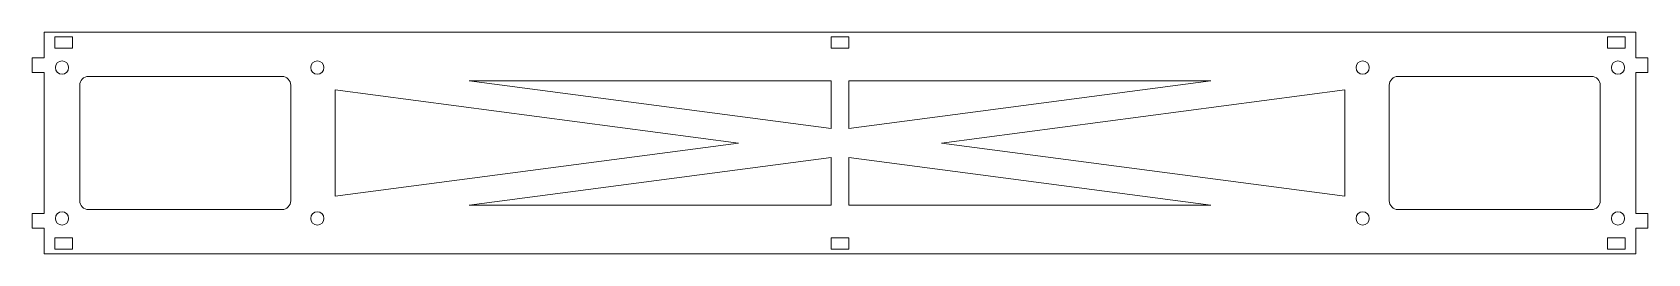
# Model space of a CAD drawing. Header units: inches. Extents: x -4.57 to 4.57, y -0.63 to 0.63.
import ezdxf

# ---------------------------------------------------------------- set-up
doc = ezdxf.new("R2010")
doc.units = ezdxf.units.IN
doc.header["$MEASUREMENT"] = 0

msp = doc.modelspace()

# ---------------------------------------------------------------- linework, layer by layer
at = {"color": 7, "linetype": 'Continuous', "lineweight": 15}
for p, q in [((4.5, 0.6268), (-4.5, 0.6268)), ((-4.5, 0.6268), (-4.5, 0.483)), ((-4.34, 0.6018), (-4.44, 0.6018)), ((-4.44, 0.6018), (-4.44, 0.5367)), ((-4.34, 0.5367), (-4.34, 0.6018)), ((-0.05, 0.6018), (-0.05, 0.5367)), ((0.05, 0.6018), (-0.05, 0.6018)), ((0.05, 0.5367), (0.05, 0.6018)), ((4.34, 0.6018), (4.34, 0.5367)), ((4.44, 0.6018), (4.34, 0.6018)), ((4.44, 0.5367), (4.44, 0.6018)), ((4.5, 0.483), (4.5, 0.6268)), ((-4.568, 0.4), (-4.568, 0.483)), ((-4.568, 0.483), (-4.5, 0.483)), ((-4.44, 0.5367), (-4.34, 0.5367)), ((-0.05, 0.5367), (0.05, 0.5367)), ((4.34, 0.5367), (4.44, 0.5367)), ((4.5, 0.483), (4.568, 0.483)), ((4.568, 0.483), (4.568, 0.4)), ((-4.5, 0.4), (-4.568, 0.4)), ((-4.5, 0.4), (-4.5, -0.4)), ((-3.1559, 0.3767), (-4.25, 0.3767)), ((4.25, 0.3767), (3.1559, 0.3767)), ((4.568, 0.4), (4.5, 0.4)), ((4.5, -0.4), (4.5, 0.4)), ((-4.3, 0.3267), (-4.3, -0.3267)), ((-3.1059, -0.3267), (-3.1059, 0.3267)), ((-0.5745, 0), (-2.8559, 0.3004)), ((-2.8559, 0.3004), (-2.8559, -0.3004)), ((-2.0967, 0.3518), (-0.05, 0.0822)), ((-0.05, 0.3518), (-2.0967, 0.3518)), ((-0.05, 0.0822), (-0.05, 0.3518)), ((2.0967, 0.3518), (0.05, 0.3518)), ((0.05, 0.3518), (0.05, 0.0822)), ((0.05, 0.0822), (2.0967, 0.3518)), ((2.8559, 0.3004), (0.5745, 0)), ((2.8559, -0.3004), (2.8559, 0.3004)), ((3.1059, 0.3267), (3.1059, -0.3267)), ((4.3, -0.3267), (4.3, 0.3267)), ((-2.8559, -0.3004), (-0.5745, 0)), ((0.5745, 0), (2.8559, -0.3004)), ((-0.05, -0.0822), (-2.0967, -0.3518)), ((-0.05, -0.3518), (-0.05, -0.0822)), ((2.0967, -0.3518), (0.05, -0.0822)), ((0.05, -0.0822), (0.05, -0.3518)), ((-2.0967, -0.3518), (-0.05, -0.3518)), ((0.05, -0.3518), (2.0967, -0.3518)), ((-4.568, -0.483), (-4.568, -0.4)), ((-4.568, -0.4), (-4.5, -0.4)), ((-4.25, -0.3767), (-3.1559, -0.3767)), ((3.1559, -0.3767), (4.25, -0.3767)), ((4.5, -0.4), (4.568, -0.4)), ((4.568, -0.4), (4.568, -0.483)), ((-4.5, -0.483), (-4.568, -0.483)), ((-4.5, -0.483), (-4.5, -0.6268)), ((-4.34, -0.5367), (-4.44, -0.5367)), ((-4.44, -0.5367), (-4.44, -0.6018)), ((-4.34, -0.6018), (-4.34, -0.5367)), ((0.05, -0.5367), (-0.05, -0.5367)), ((-0.05, -0.5367), (-0.05, -0.6018)), ((0.05, -0.6018), (0.05, -0.5367)), ((4.44, -0.5367), (4.34, -0.5367)), ((4.34, -0.5367), (4.34, -0.6018)), ((4.44, -0.6018), (4.44, -0.5367)), ((4.568, -0.483), (4.5, -0.483)), ((4.5, -0.6268), (4.5, -0.483)), ((-4.5, -0.6268), (4.5, -0.6268)), ((-4.44, -0.6018), (-4.34, -0.6018)), ((-0.05, -0.6018), (0.05, -0.6018)), ((4.34, -0.6018), (4.44, -0.6018))]:
    msp.add_line(p, q, dxfattribs=at)
for centre in [(-4.4, 0.4268), (-2.9559, 0.4268), (2.9559, 0.4268), (4.4, 0.4268), (-4.4, -0.4268), (-2.9559, -0.4268), (2.9559, -0.4268), (4.4, -0.4268)]:
    msp.add_circle(centre, 0.0375, dxfattribs=at)
for centre, start, end in [((-4.25, 0.3267), 90, 180), ((-3.1559, 0.3267), 0, 90), ((3.1559, 0.3267), 90, 180), ((4.25, 0.3267), 0, 90), ((-4.25, -0.3267), 180, 270), ((-3.1559, -0.3267), 270, 0), ((3.1559, -0.3267), 180, 270), ((4.25, -0.3267), 270, 0)]:
    msp.add_arc(centre, 0.05, start, end, dxfattribs=at)

doc.saveas('drawing.dxf')
